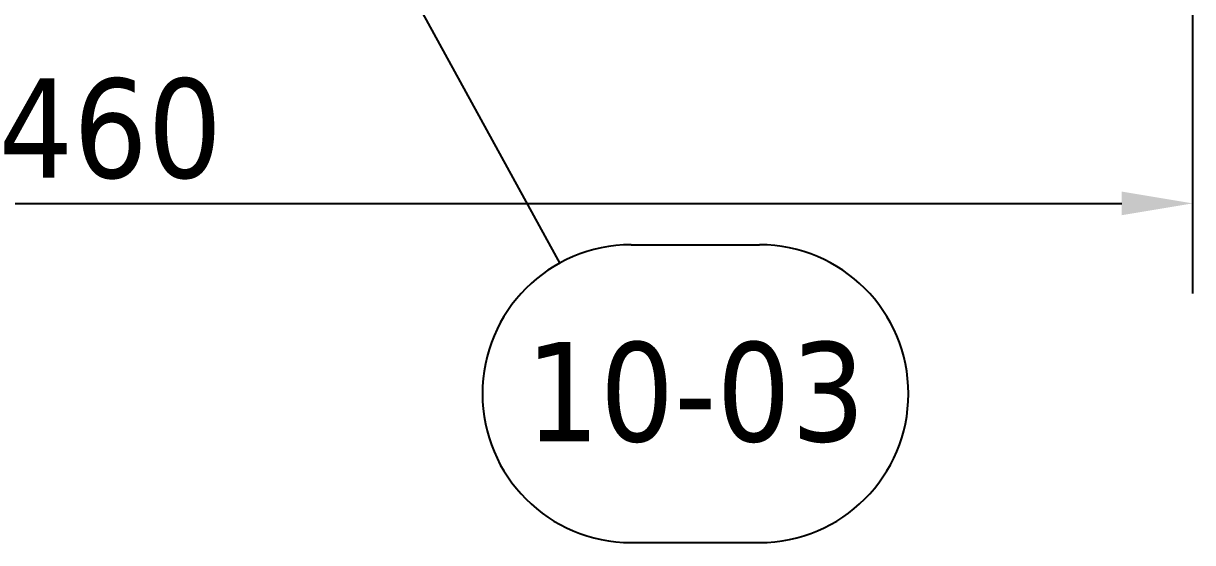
# Model space of a CAD drawing. Header units: millimetres. Extents: x -1328 to 2520, y -765 to 1782.
# Drawn here: x 613.6 to 861.2, y 968.2 to 1078.1 of the extents above; entities that cross this region are included whole.
import ezdxf

# ---------------------------------------------------------------- set-up
doc = ezdxf.new("R2010")
doc.units = ezdxf.units.MM
doc.header["$LTSCALE"] = 6
doc.layers.add('Dimension (ISO)', color=7, linetype='Continuous', lineweight=25)
doc.layers.add('Symbol (ISO)', color=7, linetype='Continuous', lineweight=25)
doc.styles.add('Note Text (ISO)', font='tahoma.ttf')
doc.dimstyles.new('Default (ISO)', dxfattribs={"dimscale": 6, "dimtxt": 3.5, "dimasz": 2.5, "dimexe": 3.175, "dimexo": 0, "dimgap": 0.762, "dimtad": 1, "dimrnd": 1e-08, "dimzin": 0, "dimtxsty": 'Note Text (ISO)', "dimcen": 0.09, "dimdle": 10, "dimclrd": 256, "dimclre": 256, "dimclrt": 256, "dimazin": 0, "dimtfac": 1.001486, "dimtmove": 0, "dimatfit": 3, "dimfxl": 1, "dimtolj": 1, "dimtzin": 0, "dimlwd": -1, "dimlwe": -1, "dimarcsym": 0})

# ---------------------------------------------------------------- blocks, each defined once
blk = doc.blocks.new('Balloon1')
at = {"layer": 'Symbol (ISO)'}
for p, q in [((111.179, 189.465), (109.976, 191.657)), ((111.617, 189.706), (109.976, 191.657)), ((109.976, 191.657), (110.741, 189.225)), ((110.741, 189.225), (111.617, 189.706)), ((111.179, 189.465), (121.194, 171.218)), ((123.716, 171.873), (128.25, 171.873)), ((123.716, 161.373), (128.25, 161.373))]:
    blk.add_line(p, q, dxfattribs=at)
at = {"layer": 'Symbol (ISO)', "flags": 128}
blk.add_lwpolyline([(111.617, 189.706), (109.976, 191.657), (110.741, 189.225), (111.617, 189.706)], dxfattribs=at)
at = {"layer": 'Symbol (ISO)'}
for centre, start, end in [((123.716, 166.623), 90, 270), ((128.25, 166.623), 270, 90)]:
    blk.add_arc(centre, 5.25, start, end, dxfattribs=at)
blk.add_solid([(111.617, 189.706), (109.976, 191.657), (110.741, 189.225), (111.617, 189.706)], dxfattribs=at)
at = {"layer": 'Symbol (ISO)', "insert": (125.983, 166.66), "char_height": 3.5, "attachment_point": 5, "style": 'Note Text (ISO)'}
blk.add_mtext('10-03', dxfattribs=at)
blk = doc.blocks.new('*D16')
at = {"layer": 'Defpoints', "color": 0, "transparency": 16777216}
for p in [(401.18, 1107.94), (861.18, 1107.94), (861.18, 1040)]:
    blk.add_point(p, dxfattribs=at)
at = {"layer": 'Dimension (ISO)', "transparency": 16777216}
for p, q in [((401.18, 1107.94), (401.18, 1020.95)), ((861.18, 1107.94), (861.18, 1020.95)), ((416.18, 1040), (846.18, 1040))]:
    blk.add_line(p, q, dxfattribs=at)
for points in [[(416.18, 1042.5), (416.18, 1037.5), (401.18, 1040)], [(846.18, 1042.5), (846.18, 1037.5), (861.18, 1040)]]:
    blk.add_solid(points, dxfattribs=at)
at = {"layer": 'Dimension (ISO)', "transparency": 16777216, "insert": (608.4, 1066.43), "char_height": 21, "attachment_point": 1, "style": 'Note Text (ISO)'}
blk.add_mtext('\\A1;460', dxfattribs=at)

msp = doc.modelspace()

# ---------------------------------------------------------------- block references
at = {"layer": 'Symbol (ISO)', "xscale": 6, "yscale": 6, "zscale": 6}
msp.add_blockref('Balloon1', (0, 0), dxfattribs=at)

# ---------------------------------------------------------------- dimensions: what is measured, and where the dimension line sits
at = {"layer": 'Dimension (ISO)'}
dim = msp.add_linear_dim(base=(861.18, 1040), p1=(401.18, 1107.94), p2=(861.18, 1107.94), dimstyle='Default (ISO)', override={"dimgap": 0.762, "dimdec": 0, "dimtol": 0, "dimlim": 0, "dimtp": 0, "dimtm": 0, "dimtdec": 2, "dimtofl": 0, "dimatfit": 1}, dxfattribs=at)
dim.commit()
dim.dimension.update_dxf_attribs({"geometry": '*D16', "text_midpoint": (631.18, 1040), "dimtype": 160})

doc.saveas('drawing.dxf')
